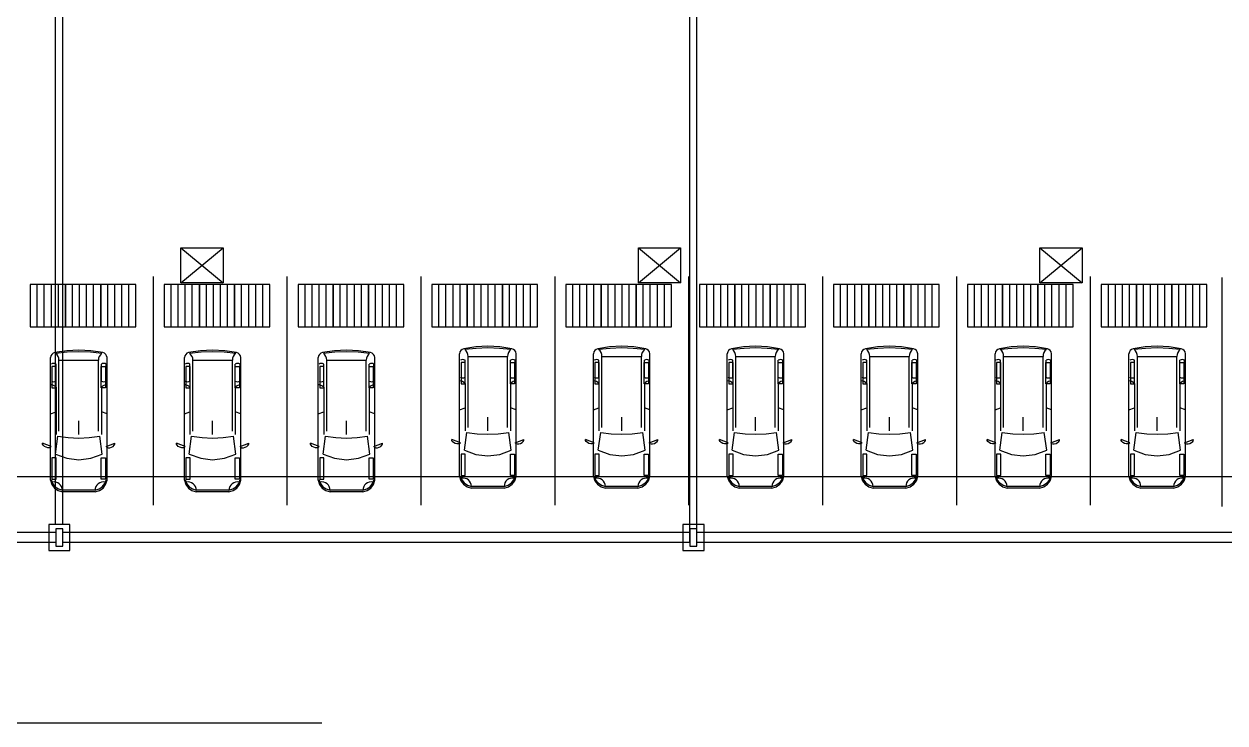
# Model space of a CAD drawing. Header units: metres. Extents: x 2 to 323, y -2 to 254.
# Drawn here: x 184.31 to 218.4, y 7.56 to 27.41 of the extents above; entities that cross this region are included whole.
import ezdxf

# ---------------------------------------------------------------- set-up
doc = ezdxf.new("R2010")
doc.units = ezdxf.units.M
doc.layers.add('REFERENCIA', color=7, linetype='Continuous')

msp = doc.modelspace()

# ---------------------------------------------------------------- linework, layer by layer
at = {"layer": 'REFERENCIA'}
for p, q in [((185.196, 37.311), (185.196, 13.198)), ((185.196, 37.311), (185.196, 13.198)), ((185.396, 37.311), (185.396, 13.198)), ((203.196, 37.311), (203.196, 12.688)), ((203.196, 37.311), (203.196, 12.688)), ((203.396, 37.311), (203.396, 13.061)), ((188.759, 21.056), (189.959, 20.056)), ((188.759, 20.056), (189.959, 21.056)), ((201.745, 21.056), (202.945, 20.056)), ((201.745, 20.056), (202.945, 21.056)), ((213.145, 21.056), (214.345, 20.056)), ((213.145, 20.056), (214.345, 21.056)), ((187.972, 20.243), (187.972, 13.743)), ((187.972, 20.243), (187.972, 13.743)), ((191.772, 20.243), (191.772, 13.743)), ((195.572, 20.243), (195.572, 13.743)), ((195.572, 20.243), (195.572, 13.743)), ((199.372, 20.243), (199.372, 13.743)), ((199.372, 20.243), (199.372, 13.743)), ((203.172, 20.243), (203.172, 13.743)), ((203.172, 20.243), (203.172, 13.743)), ((206.972, 20.243), (206.972, 13.743)), ((206.972, 20.243), (206.972, 13.743)), ((210.772, 20.243), (210.772, 13.743)), ((210.772, 20.243), (210.772, 13.743)), ((214.572, 20.243), (214.572, 13.743)), ((214.572, 20.243), (214.572, 13.743)), ((218.306, 20.21), (218.306, 13.71)), ((184.485, 20.01), (184.485, 18.81)), ((185.485, 20.01), (184.485, 20.01)), ((184.685, 18.81), (184.685, 20.01)), ((184.885, 18.81), (184.885, 20.01)), ((185.085, 18.81), (185.085, 20.01)), ((185.285, 18.81), (185.285, 20.01)), ((185.485, 20.01), (185.485, 18.81)), ((186.485, 20.01), (185.485, 20.01)), ((185.485, 18.81), (185.485, 20.01)), ((185.685, 18.81), (185.685, 20.01)), ((185.885, 18.81), (185.885, 20.01)), ((186.085, 18.81), (186.085, 20.01)), ((186.285, 18.81), (186.285, 20.01)), ((186.485, 20.01), (186.485, 18.81)), ((187.485, 20.01), (186.485, 20.01)), ((186.485, 18.81), (186.485, 20.01)), ((186.685, 18.81), (186.685, 20.01)), ((186.885, 18.81), (186.885, 20.01)), ((187.085, 18.81), (187.085, 20.01)), ((187.285, 18.81), (187.285, 20.01)), ((187.485, 18.81), (187.485, 20.01)), ((188.285, 20.01), (188.285, 18.81)), ((189.285, 20.01), (188.285, 20.01)), ((188.485, 18.81), (188.485, 20.01)), ((188.685, 18.81), (188.685, 20.01)), ((188.885, 18.81), (188.885, 20.01)), ((189.085, 18.81), (189.085, 20.01)), ((189.285, 20.01), (189.285, 18.81)), ((190.285, 20.01), (189.285, 20.01)), ((189.285, 18.81), (189.285, 20.01)), ((189.485, 18.81), (189.485, 20.01)), ((189.685, 18.81), (189.685, 20.01)), ((189.885, 18.81), (189.885, 20.01)), ((190.085, 18.81), (190.085, 20.01)), ((190.285, 20.01), (190.285, 18.81)), ((191.285, 20.01), (190.285, 20.01)), ((190.285, 18.81), (190.285, 20.01)), ((190.485, 18.81), (190.485, 20.01)), ((190.685, 18.81), (190.685, 20.01)), ((190.885, 18.81), (190.885, 20.01)), ((191.085, 18.81), (191.085, 20.01)), ((191.285, 18.81), (191.285, 20.01)), ((192.085, 20.01), (192.085, 18.81)), ((193.085, 20.01), (192.085, 20.01)), ((192.285, 18.81), (192.285, 20.01)), ((192.485, 18.81), (192.485, 20.01)), ((192.685, 18.81), (192.685, 20.01)), ((192.885, 18.81), (192.885, 20.01)), ((193.085, 20.01), (193.085, 18.81)), ((194.085, 20.01), (193.085, 20.01)), ((193.085, 18.81), (193.085, 20.01)), ((193.285, 18.81), (193.285, 20.01)), ((193.485, 18.81), (193.485, 20.01)), ((193.685, 18.81), (193.685, 20.01)), ((193.885, 18.81), (193.885, 20.01)), ((194.085, 20.01), (194.085, 18.81)), ((195.085, 20.01), (194.085, 20.01)), ((194.085, 18.81), (194.085, 20.01)), ((194.285, 18.81), (194.285, 20.01)), ((194.485, 18.81), (194.485, 20.01)), ((194.685, 18.81), (194.685, 20.01)), ((194.885, 18.81), (194.885, 20.01)), ((195.085, 18.81), (195.085, 20.01)), ((195.885, 20.01), (195.885, 18.81)), ((196.885, 20.01), (195.885, 20.01)), ((196.085, 18.81), (196.085, 20.01)), ((196.285, 18.81), (196.285, 20.01)), ((196.485, 18.81), (196.485, 20.01)), ((196.685, 18.81), (196.685, 20.01)), ((196.885, 20.01), (196.885, 18.81)), ((197.885, 20.01), (196.885, 20.01)), ((196.885, 18.81), (196.885, 20.01)), ((197.085, 18.81), (197.085, 20.01)), ((197.285, 18.81), (197.285, 20.01)), ((197.485, 18.81), (197.485, 20.01)), ((197.685, 18.81), (197.685, 20.01)), ((197.885, 20.01), (197.885, 18.81)), ((198.885, 20.01), (197.885, 20.01)), ((197.885, 18.81), (197.885, 20.01)), ((198.085, 18.81), (198.085, 20.01)), ((198.285, 18.81), (198.285, 20.01)), ((198.485, 18.81), (198.485, 20.01)), ((198.685, 18.81), (198.685, 20.01)), ((198.885, 18.81), (198.885, 20.01)), ((199.685, 20.01), (199.685, 18.81)), ((200.685, 20.01), (199.685, 20.01)), ((199.885, 18.81), (199.885, 20.01)), ((200.085, 18.81), (200.085, 20.01)), ((200.285, 18.81), (200.285, 20.01)), ((200.485, 18.81), (200.485, 20.01)), ((200.685, 20.01), (200.685, 18.81)), ((201.685, 20.01), (200.685, 20.01)), ((200.685, 18.81), (200.685, 20.01)), ((200.885, 18.81), (200.885, 20.01)), ((201.085, 18.81), (201.085, 20.01)), ((201.285, 18.81), (201.285, 20.01)), ((201.485, 18.81), (201.485, 20.01)), ((201.685, 20.01), (201.685, 18.81)), ((202.685, 20.01), (201.685, 20.01)), ((201.685, 18.81), (201.685, 20.01)), ((201.885, 18.81), (201.885, 20.01)), ((202.085, 18.81), (202.085, 20.01)), ((202.285, 18.81), (202.285, 20.01)), ((202.485, 18.81), (202.485, 20.01)), ((202.685, 18.81), (202.685, 20.01)), ((203.485, 20.01), (203.485, 18.81)), ((204.485, 20.01), (203.485, 20.01)), ((203.685, 18.81), (203.685, 20.01)), ((203.885, 18.81), (203.885, 20.01)), ((204.085, 18.81), (204.085, 20.01)), ((204.285, 18.81), (204.285, 20.01)), ((204.485, 20.01), (204.485, 18.81)), ((205.485, 20.01), (204.485, 20.01)), ((204.485, 18.81), (204.485, 20.01)), ((204.685, 18.81), (204.685, 20.01)), ((204.885, 18.81), (204.885, 20.01)), ((205.085, 18.81), (205.085, 20.01)), ((205.285, 18.81), (205.285, 20.01)), ((205.485, 20.01), (205.485, 18.81)), ((206.485, 20.01), (205.485, 20.01)), ((205.485, 18.81), (205.485, 20.01)), ((205.685, 18.81), (205.685, 20.01)), ((205.885, 18.81), (205.885, 20.01)), ((206.085, 18.81), (206.085, 20.01)), ((206.285, 18.81), (206.285, 20.01)), ((206.485, 18.81), (206.485, 20.01)), ((207.285, 20.01), (207.285, 18.81)), ((208.285, 20.01), (207.285, 20.01)), ((207.485, 18.81), (207.485, 20.01)), ((207.685, 18.81), (207.685, 20.01)), ((207.885, 18.81), (207.885, 20.01)), ((208.085, 18.81), (208.085, 20.01)), ((208.285, 20.01), (208.285, 18.81)), ((209.285, 20.01), (208.285, 20.01)), ((208.285, 18.81), (208.285, 20.01)), ((208.485, 18.81), (208.485, 20.01)), ((208.685, 18.81), (208.685, 20.01)), ((208.885, 18.81), (208.885, 20.01)), ((209.085, 18.81), (209.085, 20.01)), ((209.285, 20.01), (209.285, 18.81)), ((210.285, 20.01), (209.285, 20.01)), ((209.285, 18.81), (209.285, 20.01)), ((209.485, 18.81), (209.485, 20.01)), ((209.685, 18.81), (209.685, 20.01)), ((209.885, 18.81), (209.885, 20.01)), ((210.085, 18.81), (210.085, 20.01)), ((210.285, 18.81), (210.285, 20.01)), ((211.085, 20.01), (211.085, 18.81)), ((212.085, 20.01), (211.085, 20.01)), ((211.285, 18.81), (211.285, 20.01)), ((211.485, 18.81), (211.485, 20.01)), ((211.685, 18.81), (211.685, 20.01)), ((211.885, 18.81), (211.885, 20.01)), ((212.085, 20.01), (212.085, 18.81)), ((213.085, 20.01), (212.085, 20.01)), ((212.085, 18.81), (212.085, 20.01)), ((212.285, 18.81), (212.285, 20.01)), ((212.485, 18.81), (212.485, 20.01)), ((212.685, 18.81), (212.685, 20.01)), ((212.885, 18.81), (212.885, 20.01)), ((213.085, 20.01), (213.085, 18.81)), ((214.085, 20.01), (213.085, 20.01)), ((213.085, 18.81), (213.085, 20.01)), ((213.285, 18.81), (213.285, 20.01)), ((213.485, 18.81), (213.485, 20.01)), ((213.685, 18.81), (213.685, 20.01)), ((213.885, 18.81), (213.885, 20.01)), ((214.085, 18.81), (214.085, 20.01)), ((214.885, 20.01), (214.885, 18.81)), ((215.885, 20.01), (214.885, 20.01)), ((215.085, 18.81), (215.085, 20.01)), ((215.285, 18.81), (215.285, 20.01)), ((215.485, 18.81), (215.485, 20.01)), ((215.685, 18.81), (215.685, 20.01)), ((215.885, 20.01), (215.885, 18.81)), ((216.885, 20.01), (215.885, 20.01)), ((215.885, 18.81), (215.885, 20.01)), ((216.085, 18.81), (216.085, 20.01)), ((216.285, 18.81), (216.285, 20.01)), ((216.485, 18.81), (216.485, 20.01)), ((216.685, 18.81), (216.685, 20.01)), ((216.885, 20.01), (216.885, 18.81)), ((217.885, 20.01), (216.885, 20.01)), ((216.885, 18.81), (216.885, 20.01)), ((217.085, 18.81), (217.085, 20.01)), ((217.285, 18.81), (217.285, 20.01)), ((217.485, 18.81), (217.485, 20.01)), ((217.685, 18.81), (217.685, 20.01)), ((217.885, 18.81), (217.885, 20.01)), ((184.485, 18.81), (185.485, 18.81)), ((185.485, 18.81), (186.485, 18.81)), ((186.485, 18.81), (187.485, 18.81)), ((188.285, 18.81), (189.285, 18.81)), ((189.285, 18.81), (190.285, 18.81)), ((190.285, 18.81), (191.285, 18.81)), ((192.085, 18.81), (193.085, 18.81)), ((193.085, 18.81), (194.085, 18.81)), ((194.085, 18.81), (195.085, 18.81)), ((195.885, 18.81), (196.885, 18.81)), ((196.885, 18.81), (197.885, 18.81)), ((197.885, 18.81), (198.885, 18.81)), ((199.685, 18.81), (200.685, 18.81)), ((200.685, 18.81), (201.685, 18.81)), ((201.685, 18.81), (202.685, 18.81)), ((203.485, 18.81), (204.485, 18.81)), ((204.485, 18.81), (205.485, 18.81)), ((205.485, 18.81), (206.485, 18.81)), ((207.285, 18.81), (208.285, 18.81)), ((208.285, 18.81), (209.285, 18.81)), ((209.285, 18.81), (210.285, 18.81)), ((211.085, 18.81), (212.085, 18.81)), ((212.085, 18.81), (213.085, 18.81)), ((213.085, 18.81), (214.085, 18.81)), ((214.885, 18.81), (215.885, 18.81)), ((215.885, 18.81), (216.885, 18.81)), ((216.885, 18.81), (217.885, 18.81)), ((185.059, 14.454), (185.059, 17.938)), ((185.217, 17.268), (185.217, 17.752)), ((185.301, 15.847), (185.301, 17.863)), ((185.301, 17.863), (186.422, 17.863)), ((186.422, 15.847), (186.422, 17.863)), ((186.506, 17.268), (186.506, 17.752)), ((186.64, 17.268), (186.64, 17.752)), ((186.664, 14.454), (186.664, 17.938)), ((188.859, 14.454), (188.859, 17.938)), ((189.017, 17.268), (189.017, 17.752)), ((189.101, 15.847), (189.101, 17.863)), ((189.101, 17.863), (190.222, 17.863)), ((190.222, 15.847), (190.222, 17.863)), ((190.306, 17.268), (190.306, 17.752)), ((190.44, 17.268), (190.44, 17.752)), ((190.464, 14.454), (190.464, 17.938)), ((192.659, 14.454), (192.659, 17.938)), ((192.817, 17.268), (192.817, 17.752)), ((192.901, 15.847), (192.901, 17.863)), ((192.901, 17.863), (194.022, 17.863)), ((194.022, 15.847), (194.022, 17.863)), ((194.106, 17.268), (194.106, 17.752)), ((194.24, 17.268), (194.24, 17.752)), ((194.264, 14.454), (194.264, 17.938)), ((196.67, 14.562), (196.67, 18.046)), ((196.828, 17.376), (196.828, 17.86)), ((196.912, 15.955), (196.912, 17.971)), ((196.912, 17.971), (198.033, 17.971)), ((198.033, 15.955), (198.033, 17.971)), ((198.117, 17.376), (198.117, 17.86)), ((198.25, 17.376), (198.25, 17.86)), ((198.275, 14.562), (198.275, 18.046)), ((200.47, 14.562), (200.47, 18.046)), ((200.628, 17.376), (200.628, 17.86)), ((200.712, 15.955), (200.712, 17.971)), ((200.712, 17.971), (201.833, 17.971)), ((201.833, 15.955), (201.833, 17.971)), ((201.917, 17.376), (201.917, 17.86)), ((202.05, 17.376), (202.05, 17.86)), ((202.075, 14.562), (202.075, 18.046)), ((204.27, 14.562), (204.27, 18.046)), ((204.428, 17.376), (204.428, 17.86)), ((204.512, 15.955), (204.512, 17.971)), ((204.512, 17.971), (205.633, 17.971)), ((205.633, 15.955), (205.633, 17.971)), ((205.717, 17.376), (205.717, 17.86)), ((205.85, 17.376), (205.85, 17.86)), ((205.875, 14.562), (205.875, 18.046)), ((208.07, 14.562), (208.07, 18.046)), ((208.228, 17.376), (208.228, 17.86)), ((208.312, 15.955), (208.312, 17.971)), ((208.312, 17.971), (209.433, 17.971)), ((209.433, 15.955), (209.433, 17.971)), ((209.517, 17.376), (209.517, 17.86)), ((209.65, 17.376), (209.65, 17.86)), ((209.675, 14.562), (209.675, 18.046)), ((211.87, 14.562), (211.87, 18.046)), ((212.028, 17.376), (212.028, 17.86)), ((212.112, 15.955), (212.112, 17.971)), ((212.112, 17.971), (213.233, 17.971)), ((213.233, 15.955), (213.233, 17.971)), ((213.317, 17.376), (213.317, 17.86)), ((213.45, 17.376), (213.45, 17.86)), ((213.475, 14.562), (213.475, 18.046)), ((215.67, 14.562), (215.67, 18.046)), ((215.828, 17.376), (215.828, 17.86)), ((215.912, 15.955), (215.912, 17.971)), ((215.912, 17.971), (217.033, 17.971)), ((217.033, 15.955), (217.033, 17.971)), ((217.117, 17.376), (217.117, 17.86)), ((217.25, 17.376), (217.25, 17.86)), ((217.275, 14.562), (217.275, 18.046)), ((185.217, 17.094), (185.217, 15.752)), ((186.506, 17.094), (186.506, 15.752)), ((189.017, 17.094), (189.017, 15.752)), ((190.306, 17.094), (190.306, 15.752)), ((192.817, 17.094), (192.817, 15.752)), ((194.106, 17.094), (194.106, 15.752)), ((196.828, 17.202), (196.828, 15.86)), ((198.117, 17.202), (198.117, 15.86)), ((200.628, 17.202), (200.628, 15.86)), ((201.917, 17.202), (201.917, 15.86)), ((204.428, 17.202), (204.428, 15.86)), ((205.717, 17.202), (205.717, 15.86)), ((208.228, 17.202), (208.228, 15.86)), ((209.517, 17.202), (209.517, 15.86)), ((212.028, 17.202), (212.028, 15.86)), ((213.317, 17.202), (213.317, 15.86)), ((215.828, 17.202), (215.828, 15.86)), ((217.117, 17.202), (217.117, 15.86)), ((185.059, 16.341), (185.217, 16.399)), ((186.664, 16.341), (186.506, 16.399)), ((188.859, 16.341), (189.017, 16.399)), ((190.464, 16.341), (190.306, 16.399)), ((192.659, 16.341), (192.817, 16.399)), ((194.264, 16.341), (194.106, 16.399)), ((196.67, 16.449), (196.828, 16.507)), ((198.275, 16.449), (198.117, 16.507)), ((200.47, 16.449), (200.628, 16.507)), ((202.075, 16.449), (201.917, 16.507)), ((204.27, 16.449), (204.428, 16.507)), ((205.875, 16.449), (205.717, 16.507)), ((208.07, 16.449), (208.228, 16.507)), ((209.675, 16.449), (209.517, 16.507)), ((211.87, 16.449), (212.028, 16.507)), ((213.475, 16.449), (213.317, 16.507)), ((215.67, 16.449), (215.828, 16.507)), ((217.275, 16.449), (217.117, 16.507)), ((185.862, 15.751), (185.862, 16.137)), ((189.662, 15.751), (189.662, 16.137)), ((193.462, 15.751), (193.462, 16.137)), ((197.472, 15.859), (197.472, 16.245)), ((201.272, 15.859), (201.272, 16.245)), ((205.072, 15.859), (205.072, 16.245)), ((208.872, 15.859), (208.872, 16.245)), ((212.672, 15.859), (212.672, 16.245)), ((216.472, 15.859), (216.472, 16.245)), ((185.199, 15.197), (185.266, 15.701)), ((186.525, 15.197), (186.458, 15.701)), ((188.999, 15.197), (189.066, 15.701)), ((190.325, 15.197), (190.258, 15.701)), ((192.799, 15.197), (192.866, 15.701)), ((194.125, 15.197), (194.058, 15.701)), ((196.809, 15.305), (196.876, 15.809)), ((198.136, 15.305), (198.068, 15.809)), ((200.609, 15.305), (200.676, 15.809)), ((201.936, 15.305), (201.868, 15.809)), ((204.409, 15.305), (204.476, 15.809)), ((205.736, 15.305), (205.668, 15.809)), ((208.209, 15.305), (208.276, 15.809)), ((209.536, 15.305), (209.468, 15.809)), ((212.009, 15.305), (212.076, 15.809)), ((213.336, 15.305), (213.268, 15.809)), ((215.809, 15.305), (215.876, 15.809)), ((217.136, 15.305), (217.068, 15.809)), ((185.083, 15.41), (184.837, 15.507)), ((186.64, 15.41), (186.887, 15.507)), ((188.883, 15.41), (188.637, 15.507)), ((190.44, 15.41), (190.687, 15.507)), ((192.683, 15.41), (192.437, 15.507)), ((194.24, 15.41), (194.487, 15.507)), ((196.694, 15.519), (196.447, 15.615)), ((198.251, 15.519), (198.497, 15.615)), ((200.494, 15.519), (200.247, 15.615)), ((202.051, 15.519), (202.297, 15.615)), ((204.294, 15.519), (204.047, 15.615)), ((205.851, 15.519), (206.097, 15.615)), ((208.094, 15.519), (207.847, 15.615)), ((209.651, 15.519), (209.897, 15.615)), ((211.894, 15.519), (211.647, 15.615)), ((213.451, 15.519), (213.697, 15.615)), ((215.694, 15.519), (215.447, 15.615)), ((217.251, 15.519), (217.497, 15.615)), ((167.596, 14.561), (271.989, 14.561)), ((167.596, 14.561), (271.989, 14.561)), ((186.325, 14.171), (185.399, 14.171)), ((186.325, 14.121), (185.399, 14.121)), ((190.125, 14.171), (189.199, 14.171)), ((190.125, 14.121), (189.199, 14.121)), ((193.925, 14.171), (192.999, 14.171)), ((193.925, 14.121), (192.999, 14.121)), ((197.935, 14.279), (197.009, 14.279)), ((197.935, 14.229), (197.009, 14.229)), ((201.735, 14.279), (200.809, 14.279)), ((201.735, 14.229), (200.809, 14.229)), ((205.535, 14.279), (204.609, 14.279)), ((205.535, 14.229), (204.609, 14.229)), ((209.335, 14.279), (208.409, 14.279)), ((209.335, 14.229), (208.409, 14.229)), ((213.135, 14.279), (212.209, 14.279)), ((213.135, 14.229), (212.209, 14.229)), ((216.935, 14.279), (216.009, 14.279)), ((216.935, 14.229), (216.009, 14.229)), ((185.209, 12.968), (167.409, 12.968)), ((185.209, 12.968), (167.409, 12.968)), ((203.209, 12.968), (185.409, 12.968)), ((203.209, 12.968), (185.409, 12.968)), ((221.209, 12.968), (203.409, 12.968)), ((221.209, 12.968), (203.409, 12.968)), ((185.209, 12.688), (167.409, 12.688)), ((185.209, 12.688), (167.409, 12.688)), ((203.209, 12.688), (185.409, 12.688)), ((203.209, 12.688), (185.409, 12.688)), ((221.209, 12.688), (203.409, 12.688)), ((221.209, 12.688), (203.409, 12.688)), ((37.856, 7.561), (192.761, 7.561)), ((37.856, 7.561), (192.761, 7.561))]:
    msp.add_line(p, q, dxfattribs=at)
for points in [[(188.759, 21.056), (189.959, 21.056), (189.959, 20.056), (188.759, 20.056), (188.759, 21.056)], [(201.745, 21.056), (202.945, 21.056), (202.945, 20.056), (201.745, 20.056), (201.745, 21.056)], [(213.145, 21.056), (214.345, 21.056), (214.345, 20.056), (213.145, 20.056), (213.145, 21.056)], [(196.832, 17.188), (196.832, 17.795), (196.712, 17.795), (196.712, 17.188), (196.832, 17.188)], [(198.112, 17.188), (198.112, 17.795), (198.232, 17.795), (198.232, 17.188), (198.112, 17.188)], [(200.632, 17.188), (200.632, 17.795), (200.512, 17.795), (200.512, 17.188), (200.632, 17.188)], [(201.912, 17.188), (201.912, 17.795), (202.032, 17.795), (202.032, 17.188), (201.912, 17.188)], [(204.432, 17.188), (204.432, 17.795), (204.312, 17.795), (204.312, 17.188), (204.432, 17.188)], [(205.712, 17.188), (205.712, 17.795), (205.832, 17.795), (205.832, 17.188), (205.712, 17.188)], [(208.232, 17.188), (208.232, 17.795), (208.112, 17.795), (208.112, 17.188), (208.232, 17.188)], [(209.512, 17.188), (209.512, 17.795), (209.632, 17.795), (209.632, 17.188), (209.512, 17.188)], [(212.032, 17.188), (212.032, 17.795), (211.912, 17.795), (211.912, 17.188), (212.032, 17.188)], [(213.312, 17.188), (213.312, 17.795), (213.432, 17.795), (213.432, 17.188), (213.312, 17.188)], [(215.832, 17.188), (215.832, 17.795), (215.712, 17.795), (215.712, 17.188), (215.832, 17.188)], [(217.112, 17.188), (217.112, 17.795), (217.232, 17.795), (217.232, 17.188), (217.112, 17.188)], [(185.222, 17.08), (185.222, 17.687), (185.102, 17.687), (185.102, 17.08), (185.222, 17.08)], [(186.502, 17.08), (186.502, 17.687), (186.622, 17.687), (186.622, 17.08), (186.502, 17.08)], [(189.022, 17.08), (189.022, 17.687), (188.902, 17.687), (188.902, 17.08), (189.022, 17.08)], [(190.302, 17.08), (190.302, 17.687), (190.422, 17.687), (190.422, 17.08), (190.302, 17.08)], [(192.822, 17.08), (192.822, 17.687), (192.702, 17.687), (192.702, 17.08), (192.822, 17.08)], [(194.102, 17.08), (194.102, 17.687), (194.222, 17.687), (194.222, 17.08), (194.102, 17.08)], [(185.222, 14.48), (185.222, 15.087), (185.102, 15.087), (185.102, 14.48), (185.222, 14.48)], [(186.502, 14.48), (186.502, 15.087), (186.622, 15.087), (186.622, 14.48), (186.502, 14.48)], [(189.022, 14.48), (189.022, 15.087), (188.902, 15.087), (188.902, 14.48), (189.022, 14.48)], [(190.302, 14.48), (190.302, 15.087), (190.422, 15.087), (190.422, 14.48), (190.302, 14.48)], [(192.822, 14.48), (192.822, 15.087), (192.702, 15.087), (192.702, 14.48), (192.822, 14.48)], [(194.102, 14.48), (194.102, 15.087), (194.222, 15.087), (194.222, 14.48), (194.102, 14.48)], [(196.832, 14.588), (196.832, 15.195), (196.712, 15.195), (196.712, 14.588), (196.832, 14.588)], [(198.112, 14.588), (198.112, 15.195), (198.232, 15.195), (198.232, 14.588), (198.112, 14.588)], [(200.632, 14.588), (200.632, 15.195), (200.512, 15.195), (200.512, 14.588), (200.632, 14.588)], [(201.912, 14.588), (201.912, 15.195), (202.032, 15.195), (202.032, 14.588), (201.912, 14.588)], [(204.432, 14.588), (204.432, 15.195), (204.312, 15.195), (204.312, 14.588), (204.432, 14.588)], [(205.712, 14.588), (205.712, 15.195), (205.832, 15.195), (205.832, 14.588), (205.712, 14.588)], [(208.232, 14.588), (208.232, 15.195), (208.112, 15.195), (208.112, 14.588), (208.232, 14.588)], [(209.512, 14.588), (209.512, 15.195), (209.632, 15.195), (209.632, 14.588), (209.512, 14.588)], [(212.032, 14.588), (212.032, 15.195), (211.912, 15.195), (211.912, 14.588), (212.032, 14.588)], [(213.312, 14.588), (213.312, 15.195), (213.432, 15.195), (213.432, 14.588), (213.312, 14.588)], [(215.832, 14.588), (215.832, 15.195), (215.712, 15.195), (215.712, 14.588), (215.832, 14.588)], [(217.112, 14.588), (217.112, 15.195), (217.232, 15.195), (217.232, 14.588), (217.112, 14.588)], [(185.609, 13.198), (185.009, 13.198), (185.009, 12.458), (185.609, 12.458), (185.609, 13.198)], [(185.609, 13.198), (185.009, 13.198), (185.009, 12.458), (185.609, 12.458), (185.609, 13.198)], [(185.609, 13.198), (185.009, 13.198), (185.009, 12.458), (185.609, 12.458), (185.609, 13.198)], [(185.609, 13.198), (185.009, 13.198), (185.009, 12.458), (185.609, 12.458), (185.609, 13.198)], [(185.409, 13.078), (185.209, 13.078), (185.209, 12.578), (185.409, 12.578), (185.409, 13.078)], [(185.409, 13.078), (185.209, 13.078), (185.209, 12.578), (185.409, 12.578), (185.409, 13.078)], [(203.609, 13.198), (203.009, 13.198), (203.009, 12.458), (203.609, 12.458), (203.609, 13.198)], [(203.609, 13.198), (203.009, 13.198), (203.009, 12.458), (203.609, 12.458), (203.609, 13.198)], [(203.409, 13.078), (203.209, 13.078), (203.209, 12.578), (203.409, 12.578), (203.409, 13.078)], [(203.409, 13.078), (203.209, 13.078), (203.209, 12.578), (203.409, 12.578), (203.409, 13.078)]]:
    msp.add_lwpolyline(points, close=True, dxfattribs=at)
for points in [[(185.18, 18.08), (185.134, 18.06), (185.097, 18.028), (185.071, 17.987), (185.059, 17.938)], [(186.543, 18.08), (186.204, 18.131), (185.862, 18.148), (185.52, 18.131), (185.18, 18.08)], [(186.518, 18.053), (186.191, 18.09), (185.862, 18.102), (185.533, 18.09), (185.206, 18.053)], [(186.664, 17.938), (186.652, 17.987), (186.626, 18.028), (186.589, 18.06), (186.543, 18.08)], [(188.98, 18.08), (188.934, 18.06), (188.897, 18.028), (188.871, 17.987), (188.859, 17.938)], [(190.343, 18.08), (190.004, 18.131), (189.662, 18.148), (189.32, 18.131), (188.98, 18.08)], [(190.318, 18.053), (189.991, 18.09), (189.662, 18.102), (189.333, 18.09), (189.006, 18.053)], [(190.464, 17.938), (190.452, 17.987), (190.426, 18.028), (190.389, 18.06), (190.343, 18.08)], [(192.78, 18.08), (192.734, 18.06), (192.697, 18.028), (192.671, 17.987), (192.659, 17.938)], [(194.143, 18.08), (193.804, 18.131), (193.462, 18.148), (193.12, 18.131), (192.78, 18.08)], [(194.118, 18.053), (193.791, 18.09), (193.462, 18.102), (193.133, 18.09), (192.806, 18.053)], [(194.264, 17.938), (194.252, 17.987), (194.226, 18.028), (194.189, 18.06), (194.143, 18.08)], [(196.791, 18.188), (196.745, 18.168), (196.708, 18.136), (196.682, 18.095), (196.67, 18.046)], [(198.154, 18.188), (197.814, 18.239), (197.472, 18.256), (197.13, 18.239), (196.791, 18.188)], [(198.128, 18.161), (197.801, 18.198), (197.472, 18.21), (197.144, 18.198), (196.816, 18.161)], [(196.912, 17.971), (196.907, 18.026), (196.888, 18.078), (196.858, 18.124), (196.816, 18.161)], [(198.128, 18.161), (198.087, 18.124), (198.056, 18.078), (198.038, 18.026), (198.033, 17.971)], [(198.275, 18.046), (198.263, 18.095), (198.237, 18.136), (198.2, 18.168), (198.154, 18.188)], [(200.591, 18.188), (200.545, 18.168), (200.508, 18.136), (200.482, 18.095), (200.47, 18.046)], [(201.954, 18.188), (201.614, 18.239), (201.272, 18.256), (200.93, 18.239), (200.591, 18.188)], [(201.928, 18.161), (201.601, 18.198), (201.272, 18.21), (200.944, 18.198), (200.616, 18.161)], [(200.712, 17.971), (200.707, 18.026), (200.688, 18.078), (200.658, 18.124), (200.616, 18.161)], [(201.928, 18.161), (201.887, 18.124), (201.856, 18.078), (201.838, 18.026), (201.833, 17.971)], [(202.075, 18.046), (202.063, 18.095), (202.037, 18.136), (202, 18.168), (201.954, 18.188)], [(204.391, 18.188), (204.345, 18.168), (204.308, 18.136), (204.282, 18.095), (204.27, 18.046)], [(205.754, 18.188), (205.414, 18.239), (205.072, 18.256), (204.73, 18.239), (204.391, 18.188)], [(205.728, 18.161), (205.401, 18.198), (205.072, 18.21), (204.744, 18.198), (204.416, 18.161)], [(204.512, 17.971), (204.507, 18.026), (204.488, 18.078), (204.458, 18.124), (204.416, 18.161)], [(205.728, 18.161), (205.687, 18.124), (205.656, 18.078), (205.638, 18.026), (205.633, 17.971)], [(205.875, 18.046), (205.863, 18.095), (205.837, 18.136), (205.8, 18.168), (205.754, 18.188)], [(208.191, 18.188), (208.145, 18.168), (208.108, 18.136), (208.082, 18.095), (208.07, 18.046)], [(209.554, 18.188), (209.214, 18.239), (208.872, 18.256), (208.53, 18.239), (208.191, 18.188)], [(209.528, 18.161), (209.201, 18.198), (208.872, 18.21), (208.544, 18.198), (208.216, 18.161)], [(208.312, 17.971), (208.307, 18.026), (208.288, 18.078), (208.258, 18.124), (208.216, 18.161)], [(209.528, 18.161), (209.487, 18.124), (209.456, 18.078), (209.438, 18.026), (209.433, 17.971)], [(209.675, 18.046), (209.663, 18.095), (209.637, 18.136), (209.6, 18.168), (209.554, 18.188)], [(211.991, 18.188), (211.945, 18.168), (211.908, 18.136), (211.882, 18.095), (211.87, 18.046)], [(213.354, 18.188), (213.014, 18.239), (212.672, 18.256), (212.33, 18.239), (211.991, 18.188)], [(213.328, 18.161), (213.001, 18.198), (212.672, 18.21), (212.344, 18.198), (212.016, 18.161)], [(212.112, 17.971), (212.107, 18.026), (212.088, 18.078), (212.058, 18.124), (212.016, 18.161)], [(213.328, 18.161), (213.287, 18.124), (213.256, 18.078), (213.238, 18.026), (213.233, 17.971)], [(213.475, 18.046), (213.463, 18.095), (213.437, 18.136), (213.4, 18.168), (213.354, 18.188)], [(215.791, 18.188), (215.745, 18.168), (215.708, 18.136), (215.682, 18.095), (215.67, 18.046)], [(217.154, 18.188), (216.814, 18.239), (216.472, 18.256), (216.13, 18.239), (215.791, 18.188)], [(217.128, 18.161), (216.801, 18.198), (216.472, 18.21), (216.144, 18.198), (215.816, 18.161)], [(215.912, 17.971), (215.907, 18.026), (215.888, 18.078), (215.858, 18.124), (215.816, 18.161)], [(217.128, 18.161), (217.087, 18.124), (217.056, 18.078), (217.038, 18.026), (217.033, 17.971)], [(217.275, 18.046), (217.263, 18.095), (217.237, 18.136), (217.2, 18.168), (217.154, 18.188)], [(185.217, 17.752), (185.185, 17.765), (185.15, 17.77), (185.116, 17.765), (185.084, 17.752)], [(185.301, 17.863), (185.296, 17.918), (185.278, 17.97), (185.247, 18.016), (185.206, 18.053)], [(186.518, 18.053), (186.476, 18.016), (186.446, 17.97), (186.427, 17.918), (186.422, 17.863)], [(186.64, 17.752), (186.607, 17.765), (186.573, 17.77), (186.539, 17.765), (186.506, 17.752)], [(189.017, 17.752), (188.985, 17.765), (188.95, 17.77), (188.916, 17.765), (188.884, 17.752)], [(189.101, 17.863), (189.096, 17.918), (189.078, 17.97), (189.047, 18.016), (189.006, 18.053)], [(190.318, 18.053), (190.276, 18.016), (190.246, 17.97), (190.227, 17.918), (190.222, 17.863)], [(190.44, 17.752), (190.407, 17.765), (190.373, 17.77), (190.339, 17.765), (190.306, 17.752)], [(192.817, 17.752), (192.785, 17.765), (192.75, 17.77), (192.716, 17.765), (192.684, 17.752)], [(192.901, 17.863), (192.896, 17.918), (192.878, 17.97), (192.847, 18.016), (192.806, 18.053)], [(194.118, 18.053), (194.076, 18.016), (194.046, 17.97), (194.027, 17.918), (194.022, 17.863)], [(194.24, 17.752), (194.207, 17.765), (194.173, 17.77), (194.139, 17.765), (194.106, 17.752)], [(196.828, 17.86), (196.795, 17.873), (196.761, 17.878), (196.727, 17.873), (196.694, 17.86)], [(198.25, 17.86), (198.218, 17.873), (198.184, 17.878), (198.149, 17.873), (198.117, 17.86)], [(200.628, 17.86), (200.595, 17.873), (200.561, 17.878), (200.527, 17.873), (200.494, 17.86)], [(202.05, 17.86), (202.018, 17.873), (201.984, 17.878), (201.949, 17.873), (201.917, 17.86)], [(204.428, 17.86), (204.395, 17.873), (204.361, 17.878), (204.327, 17.873), (204.294, 17.86)], [(205.85, 17.86), (205.818, 17.873), (205.784, 17.878), (205.749, 17.873), (205.717, 17.86)], [(208.228, 17.86), (208.195, 17.873), (208.161, 17.878), (208.127, 17.873), (208.094, 17.86)], [(209.65, 17.86), (209.618, 17.873), (209.584, 17.878), (209.549, 17.873), (209.517, 17.86)], [(212.028, 17.86), (211.995, 17.873), (211.961, 17.878), (211.927, 17.873), (211.894, 17.86)], [(213.45, 17.86), (213.418, 17.873), (213.384, 17.878), (213.349, 17.873), (213.317, 17.86)], [(215.828, 17.86), (215.795, 17.873), (215.761, 17.878), (215.727, 17.873), (215.694, 17.86)], [(217.25, 17.86), (217.218, 17.873), (217.184, 17.878), (217.149, 17.873), (217.117, 17.86)], [(185.217, 17.094), (185.184, 17.124), (185.145, 17.146), (185.103, 17.16), (185.059, 17.166)], [(185.084, 17.268), (185.116, 17.255), (185.15, 17.25), (185.185, 17.255), (185.217, 17.268)], [(186.506, 17.268), (186.539, 17.255), (186.573, 17.25), (186.607, 17.255), (186.64, 17.268)], [(186.664, 17.166), (186.62, 17.16), (186.578, 17.146), (186.54, 17.124), (186.506, 17.094)], [(189.017, 17.094), (188.984, 17.124), (188.945, 17.146), (188.903, 17.16), (188.859, 17.166)], [(188.884, 17.268), (188.916, 17.255), (188.95, 17.25), (188.985, 17.255), (189.017, 17.268)], [(190.306, 17.268), (190.339, 17.255), (190.373, 17.25), (190.407, 17.255), (190.44, 17.268)], [(190.464, 17.166), (190.42, 17.16), (190.378, 17.146), (190.34, 17.124), (190.306, 17.094)], [(192.817, 17.094), (192.784, 17.124), (192.745, 17.146), (192.703, 17.16), (192.659, 17.166)], [(192.684, 17.268), (192.716, 17.255), (192.75, 17.25), (192.785, 17.255), (192.817, 17.268)], [(194.106, 17.268), (194.139, 17.255), (194.173, 17.25), (194.207, 17.255), (194.24, 17.268)], [(194.264, 17.166), (194.22, 17.16), (194.178, 17.146), (194.14, 17.124), (194.106, 17.094)], [(196.828, 17.202), (196.794, 17.232), (196.756, 17.254), (196.714, 17.268), (196.67, 17.274)], [(196.694, 17.376), (196.727, 17.363), (196.761, 17.358), (196.795, 17.363), (196.828, 17.376)], [(198.117, 17.376), (198.149, 17.363), (198.184, 17.358), (198.218, 17.363), (198.25, 17.376)], [(198.275, 17.274), (198.231, 17.268), (198.189, 17.254), (198.151, 17.232), (198.117, 17.202)], [(200.628, 17.202), (200.594, 17.232), (200.556, 17.254), (200.514, 17.268), (200.47, 17.274)], [(200.494, 17.376), (200.527, 17.363), (200.561, 17.358), (200.595, 17.363), (200.628, 17.376)], [(201.917, 17.376), (201.949, 17.363), (201.984, 17.358), (202.018, 17.363), (202.05, 17.376)], [(202.075, 17.274), (202.031, 17.268), (201.989, 17.254), (201.951, 17.232), (201.917, 17.202)], [(204.428, 17.202), (204.394, 17.232), (204.356, 17.254), (204.314, 17.268), (204.27, 17.274)], [(204.294, 17.376), (204.327, 17.363), (204.361, 17.358), (204.395, 17.363), (204.428, 17.376)], [(205.717, 17.376), (205.749, 17.363), (205.784, 17.358), (205.818, 17.363), (205.85, 17.376)], [(205.875, 17.274), (205.831, 17.268), (205.789, 17.254), (205.751, 17.232), (205.717, 17.202)], [(208.228, 17.202), (208.194, 17.232), (208.156, 17.254), (208.114, 17.268), (208.07, 17.274)], [(208.094, 17.376), (208.127, 17.363), (208.161, 17.358), (208.195, 17.363), (208.228, 17.376)], [(209.517, 17.376), (209.549, 17.363), (209.584, 17.358), (209.618, 17.363), (209.65, 17.376)], [(209.675, 17.274), (209.631, 17.268), (209.589, 17.254), (209.551, 17.232), (209.517, 17.202)], [(212.028, 17.202), (211.994, 17.232), (211.956, 17.254), (211.914, 17.268), (211.87, 17.274)], [(211.894, 17.376), (211.927, 17.363), (211.961, 17.358), (211.995, 17.363), (212.028, 17.376)], [(213.317, 17.376), (213.349, 17.363), (213.384, 17.358), (213.418, 17.363), (213.45, 17.376)], [(213.475, 17.274), (213.431, 17.268), (213.389, 17.254), (213.351, 17.232), (213.317, 17.202)], [(215.828, 17.202), (215.794, 17.232), (215.756, 17.254), (215.714, 17.268), (215.67, 17.274)], [(215.694, 17.376), (215.727, 17.363), (215.761, 17.358), (215.795, 17.363), (215.828, 17.376)], [(217.117, 17.376), (217.149, 17.363), (217.184, 17.358), (217.218, 17.363), (217.25, 17.376)], [(217.275, 17.274), (217.231, 17.268), (217.189, 17.254), (217.151, 17.232), (217.117, 17.202)], [(185.266, 15.701), (185.563, 15.664), (185.862, 15.652), (186.16, 15.664), (186.458, 15.701)], [(189.066, 15.701), (189.363, 15.664), (189.662, 15.652), (189.96, 15.664), (190.258, 15.701)], [(192.866, 15.701), (193.163, 15.664), (193.462, 15.652), (193.76, 15.664), (194.058, 15.701)], [(196.876, 15.809), (197.174, 15.772), (197.472, 15.76), (197.771, 15.772), (198.068, 15.809)], [(200.676, 15.809), (200.974, 15.772), (201.272, 15.76), (201.571, 15.772), (201.868, 15.809)], [(204.476, 15.809), (204.774, 15.772), (205.072, 15.76), (205.371, 15.772), (205.668, 15.809)], [(208.276, 15.809), (208.574, 15.772), (208.872, 15.76), (209.171, 15.772), (209.468, 15.809)], [(212.076, 15.809), (212.374, 15.772), (212.672, 15.76), (212.971, 15.772), (213.268, 15.809)], [(215.876, 15.809), (216.174, 15.772), (216.472, 15.76), (216.771, 15.772), (217.068, 15.809)], [(185.083, 15.41), (185.063, 15.388), (185.028, 15.376), (184.984, 15.377), (184.933, 15.391), (184.888, 15.415), (184.854, 15.445), (184.836, 15.476), (184.837, 15.507)], [(186.64, 15.41), (186.66, 15.388), (186.695, 15.376), (186.74, 15.377), (186.79, 15.391), (186.836, 15.415), (186.869, 15.445), (186.887, 15.476), (186.887, 15.507)], [(188.883, 15.41), (188.863, 15.388), (188.828, 15.376), (188.784, 15.377), (188.733, 15.391), (188.688, 15.415), (188.654, 15.445), (188.636, 15.476), (188.637, 15.507)], [(190.44, 15.41), (190.46, 15.388), (190.495, 15.376), (190.54, 15.377), (190.59, 15.391), (190.636, 15.415), (190.669, 15.445), (190.687, 15.476), (190.687, 15.507)], [(192.683, 15.41), (192.663, 15.388), (192.628, 15.376), (192.584, 15.377), (192.533, 15.391), (192.488, 15.415), (192.454, 15.445), (192.436, 15.476), (192.437, 15.507)], [(194.24, 15.41), (194.26, 15.388), (194.295, 15.376), (194.34, 15.377), (194.39, 15.391), (194.436, 15.415), (194.469, 15.445), (194.487, 15.476), (194.487, 15.507)], [(196.694, 15.519), (196.674, 15.496), (196.639, 15.485), (196.594, 15.485), (196.544, 15.499), (196.498, 15.523), (196.465, 15.553), (196.447, 15.584), (196.447, 15.615)], [(198.251, 15.519), (198.271, 15.496), (198.306, 15.485), (198.351, 15.485), (198.401, 15.499), (198.446, 15.523), (198.48, 15.553), (198.498, 15.584), (198.497, 15.615)], [(200.494, 15.519), (200.474, 15.496), (200.439, 15.485), (200.394, 15.485), (200.344, 15.499), (200.298, 15.523), (200.265, 15.553), (200.247, 15.584), (200.247, 15.615)], [(202.051, 15.519), (202.071, 15.496), (202.106, 15.485), (202.151, 15.485), (202.201, 15.499), (202.246, 15.523), (202.28, 15.553), (202.298, 15.584), (202.297, 15.615)], [(204.294, 15.519), (204.274, 15.496), (204.239, 15.485), (204.194, 15.485), (204.144, 15.499), (204.098, 15.523), (204.065, 15.553), (204.047, 15.584), (204.047, 15.615)], [(205.851, 15.519), (205.871, 15.496), (205.906, 15.485), (205.951, 15.485), (206.001, 15.499), (206.046, 15.523), (206.08, 15.553), (206.098, 15.584), (206.097, 15.615)], [(208.094, 15.519), (208.074, 15.496), (208.039, 15.485), (207.994, 15.485), (207.944, 15.499), (207.898, 15.523), (207.865, 15.553), (207.847, 15.584), (207.847, 15.615)], [(209.651, 15.519), (209.671, 15.496), (209.706, 15.485), (209.751, 15.485), (209.801, 15.499), (209.846, 15.523), (209.88, 15.553), (209.898, 15.584), (209.897, 15.615)], [(211.894, 15.519), (211.874, 15.496), (211.839, 15.485), (211.794, 15.485), (211.744, 15.499), (211.698, 15.523), (211.665, 15.553), (211.647, 15.584), (211.647, 15.615)], [(213.451, 15.519), (213.471, 15.496), (213.506, 15.485), (213.551, 15.485), (213.601, 15.499), (213.646, 15.523), (213.68, 15.553), (213.698, 15.584), (213.697, 15.615)], [(215.694, 15.519), (215.674, 15.496), (215.639, 15.485), (215.594, 15.485), (215.544, 15.499), (215.498, 15.523), (215.465, 15.553), (215.447, 15.584), (215.447, 15.615)], [(217.251, 15.519), (217.271, 15.496), (217.306, 15.485), (217.351, 15.485), (217.401, 15.499), (217.446, 15.523), (217.48, 15.553), (217.498, 15.584), (217.497, 15.615)], [(185.199, 15.197), (185.523, 15.076), (185.862, 15.036), (186.201, 15.076), (186.525, 15.197)], [(188.999, 15.197), (189.323, 15.076), (189.662, 15.036), (190.001, 15.076), (190.325, 15.197)], [(192.799, 15.197), (193.123, 15.076), (193.462, 15.036), (193.801, 15.076), (194.125, 15.197)], [(196.809, 15.305), (197.133, 15.184), (197.472, 15.144), (197.811, 15.184), (198.136, 15.305)], [(200.609, 15.305), (200.933, 15.184), (201.272, 15.144), (201.611, 15.184), (201.936, 15.305)], [(204.409, 15.305), (204.733, 15.184), (205.072, 15.144), (205.411, 15.184), (205.736, 15.305)], [(208.209, 15.305), (208.533, 15.184), (208.872, 15.144), (209.211, 15.184), (209.536, 15.305)], [(212.009, 15.305), (212.333, 15.184), (212.672, 15.144), (213.011, 15.184), (213.336, 15.305)], [(215.809, 15.305), (216.133, 15.184), (216.472, 15.144), (216.811, 15.184), (217.136, 15.305)], [(185.059, 14.454), (185.099, 14.332), (185.173, 14.231), (185.276, 14.158), (185.399, 14.121)], [(185.078, 14.47), (185.121, 14.361), (185.192, 14.271), (185.287, 14.206), (185.399, 14.171)], [(185.399, 14.171), (185.392, 14.223), (185.374, 14.272), (185.346, 14.315), (185.309, 14.352), (185.265, 14.381), (185.216, 14.399), (185.165, 14.406), (185.113, 14.401)], [(186.325, 14.171), (186.437, 14.206), (186.531, 14.271), (186.603, 14.361), (186.646, 14.47)], [(186.325, 14.121), (186.448, 14.158), (186.551, 14.231), (186.625, 14.332), (186.664, 14.454)], [(186.611, 14.401), (186.559, 14.406), (186.507, 14.399), (186.459, 14.381), (186.414, 14.352), (186.377, 14.315), (186.35, 14.272), (186.332, 14.223), (186.325, 14.171)], [(188.859, 14.454), (188.899, 14.332), (188.973, 14.231), (189.076, 14.158), (189.199, 14.121)], [(188.878, 14.47), (188.921, 14.361), (188.992, 14.271), (189.087, 14.206), (189.199, 14.171)], [(189.199, 14.171), (189.192, 14.223), (189.174, 14.272), (189.146, 14.315), (189.109, 14.352), (189.065, 14.381), (189.016, 14.399), (188.965, 14.406), (188.913, 14.401)], [(190.125, 14.171), (190.237, 14.206), (190.331, 14.271), (190.403, 14.361), (190.446, 14.47)], [(190.125, 14.121), (190.248, 14.158), (190.351, 14.231), (190.425, 14.332), (190.464, 14.454)], [(190.411, 14.401), (190.359, 14.406), (190.307, 14.399), (190.259, 14.381), (190.214, 14.352), (190.177, 14.315), (190.15, 14.272), (190.132, 14.223), (190.125, 14.171)], [(192.659, 14.454), (192.699, 14.332), (192.773, 14.231), (192.876, 14.158), (192.999, 14.121)], [(192.678, 14.47), (192.721, 14.361), (192.792, 14.271), (192.887, 14.206), (192.999, 14.171)], [(192.999, 14.171), (192.992, 14.223), (192.974, 14.272), (192.946, 14.315), (192.909, 14.352), (192.865, 14.381), (192.816, 14.399), (192.765, 14.406), (192.713, 14.401)], [(193.925, 14.171), (194.037, 14.206), (194.131, 14.271), (194.203, 14.361), (194.246, 14.47)], [(193.925, 14.121), (194.048, 14.158), (194.151, 14.231), (194.225, 14.332), (194.264, 14.454)], [(194.211, 14.401), (194.159, 14.406), (194.107, 14.399), (194.059, 14.381), (194.014, 14.352), (193.977, 14.315), (193.95, 14.272), (193.932, 14.223), (193.925, 14.171)], [(196.67, 14.562), (196.709, 14.44), (196.783, 14.339), (196.886, 14.266), (197.009, 14.229)], [(196.688, 14.578), (196.731, 14.469), (196.803, 14.379), (196.897, 14.314), (197.009, 14.279)], [(197.009, 14.279), (197.002, 14.331), (196.985, 14.38), (196.957, 14.423), (196.92, 14.461), (196.875, 14.489), (196.827, 14.507), (196.775, 14.514), (196.723, 14.509)], [(197.935, 14.279), (198.047, 14.314), (198.142, 14.379), (198.213, 14.469), (198.256, 14.578)], [(197.935, 14.229), (198.058, 14.266), (198.161, 14.339), (198.236, 14.44), (198.275, 14.562)], [(198.221, 14.509), (198.169, 14.514), (198.118, 14.507), (198.069, 14.489), (198.025, 14.461), (197.988, 14.423), (197.96, 14.38), (197.942, 14.331), (197.935, 14.279)], [(200.47, 14.562), (200.509, 14.44), (200.583, 14.339), (200.686, 14.266), (200.809, 14.229)], [(200.488, 14.578), (200.531, 14.469), (200.603, 14.379), (200.697, 14.314), (200.809, 14.279)], [(200.809, 14.279), (200.802, 14.331), (200.785, 14.38), (200.757, 14.423), (200.72, 14.461), (200.675, 14.489), (200.627, 14.507), (200.575, 14.514), (200.523, 14.509)], [(201.735, 14.279), (201.847, 14.314), (201.942, 14.379), (202.013, 14.469), (202.056, 14.578)], [(201.735, 14.229), (201.858, 14.266), (201.961, 14.339), (202.036, 14.44), (202.075, 14.562)], [(202.021, 14.509), (201.969, 14.514), (201.918, 14.507), (201.869, 14.489), (201.825, 14.461), (201.788, 14.423), (201.76, 14.38), (201.742, 14.331), (201.735, 14.279)], [(204.27, 14.562), (204.309, 14.44), (204.383, 14.339), (204.486, 14.266), (204.609, 14.229)], [(204.288, 14.578), (204.331, 14.469), (204.403, 14.379), (204.497, 14.314), (204.609, 14.279)], [(204.609, 14.279), (204.602, 14.331), (204.585, 14.38), (204.557, 14.423), (204.52, 14.461), (204.475, 14.489), (204.427, 14.507), (204.375, 14.514), (204.323, 14.509)], [(205.535, 14.279), (205.647, 14.314), (205.742, 14.379), (205.813, 14.469), (205.856, 14.578)], [(205.535, 14.229), (205.658, 14.266), (205.761, 14.339), (205.836, 14.44), (205.875, 14.562)], [(205.821, 14.509), (205.769, 14.514), (205.718, 14.507), (205.669, 14.489), (205.625, 14.461), (205.588, 14.423), (205.56, 14.38), (205.542, 14.331), (205.535, 14.279)], [(208.07, 14.562), (208.109, 14.44), (208.183, 14.339), (208.286, 14.266), (208.409, 14.229)], [(208.088, 14.578), (208.131, 14.469), (208.203, 14.379), (208.297, 14.314), (208.409, 14.279)], [(208.409, 14.279), (208.402, 14.331), (208.385, 14.38), (208.357, 14.423), (208.32, 14.461), (208.275, 14.489), (208.227, 14.507), (208.175, 14.514), (208.123, 14.509)], [(209.335, 14.279), (209.447, 14.314), (209.542, 14.379), (209.613, 14.469), (209.656, 14.578)], [(209.335, 14.229), (209.458, 14.266), (209.561, 14.339), (209.636, 14.44), (209.675, 14.562)], [(209.621, 14.509), (209.569, 14.514), (209.518, 14.507), (209.469, 14.489), (209.425, 14.461), (209.388, 14.423), (209.36, 14.38), (209.342, 14.331), (209.335, 14.279)], [(211.87, 14.562), (211.909, 14.44), (211.983, 14.339), (212.086, 14.266), (212.209, 14.229)], [(211.888, 14.578), (211.931, 14.469), (212.003, 14.379), (212.097, 14.314), (212.209, 14.279)], [(212.209, 14.279), (212.202, 14.331), (212.185, 14.38), (212.157, 14.423), (212.12, 14.461), (212.075, 14.489), (212.027, 14.507), (211.975, 14.514), (211.923, 14.509)], [(213.135, 14.279), (213.247, 14.314), (213.342, 14.379), (213.413, 14.469), (213.456, 14.578)], [(213.135, 14.229), (213.258, 14.266), (213.361, 14.339), (213.436, 14.44), (213.475, 14.562)], [(213.421, 14.509), (213.369, 14.514), (213.318, 14.507), (213.269, 14.489), (213.225, 14.461), (213.188, 14.423), (213.16, 14.38), (213.142, 14.331), (213.135, 14.279)], [(215.67, 14.562), (215.709, 14.44), (215.783, 14.339), (215.886, 14.266), (216.009, 14.229)], [(215.688, 14.578), (215.731, 14.469), (215.803, 14.379), (215.897, 14.314), (216.009, 14.279)], [(216.009, 14.279), (216.002, 14.331), (215.985, 14.38), (215.957, 14.423), (215.92, 14.461), (215.875, 14.489), (215.827, 14.507), (215.775, 14.514), (215.723, 14.509)], [(216.935, 14.279), (217.047, 14.314), (217.142, 14.379), (217.213, 14.469), (217.256, 14.578)], [(216.935, 14.229), (217.058, 14.266), (217.161, 14.339), (217.236, 14.44), (217.275, 14.562)], [(217.221, 14.509), (217.169, 14.514), (217.118, 14.507), (217.069, 14.489), (217.025, 14.461), (216.988, 14.423), (216.96, 14.38), (216.942, 14.331), (216.935, 14.279)]]:
    msp.add_lwpolyline(points, dxfattribs=at)

doc.saveas('drawing.dxf')
